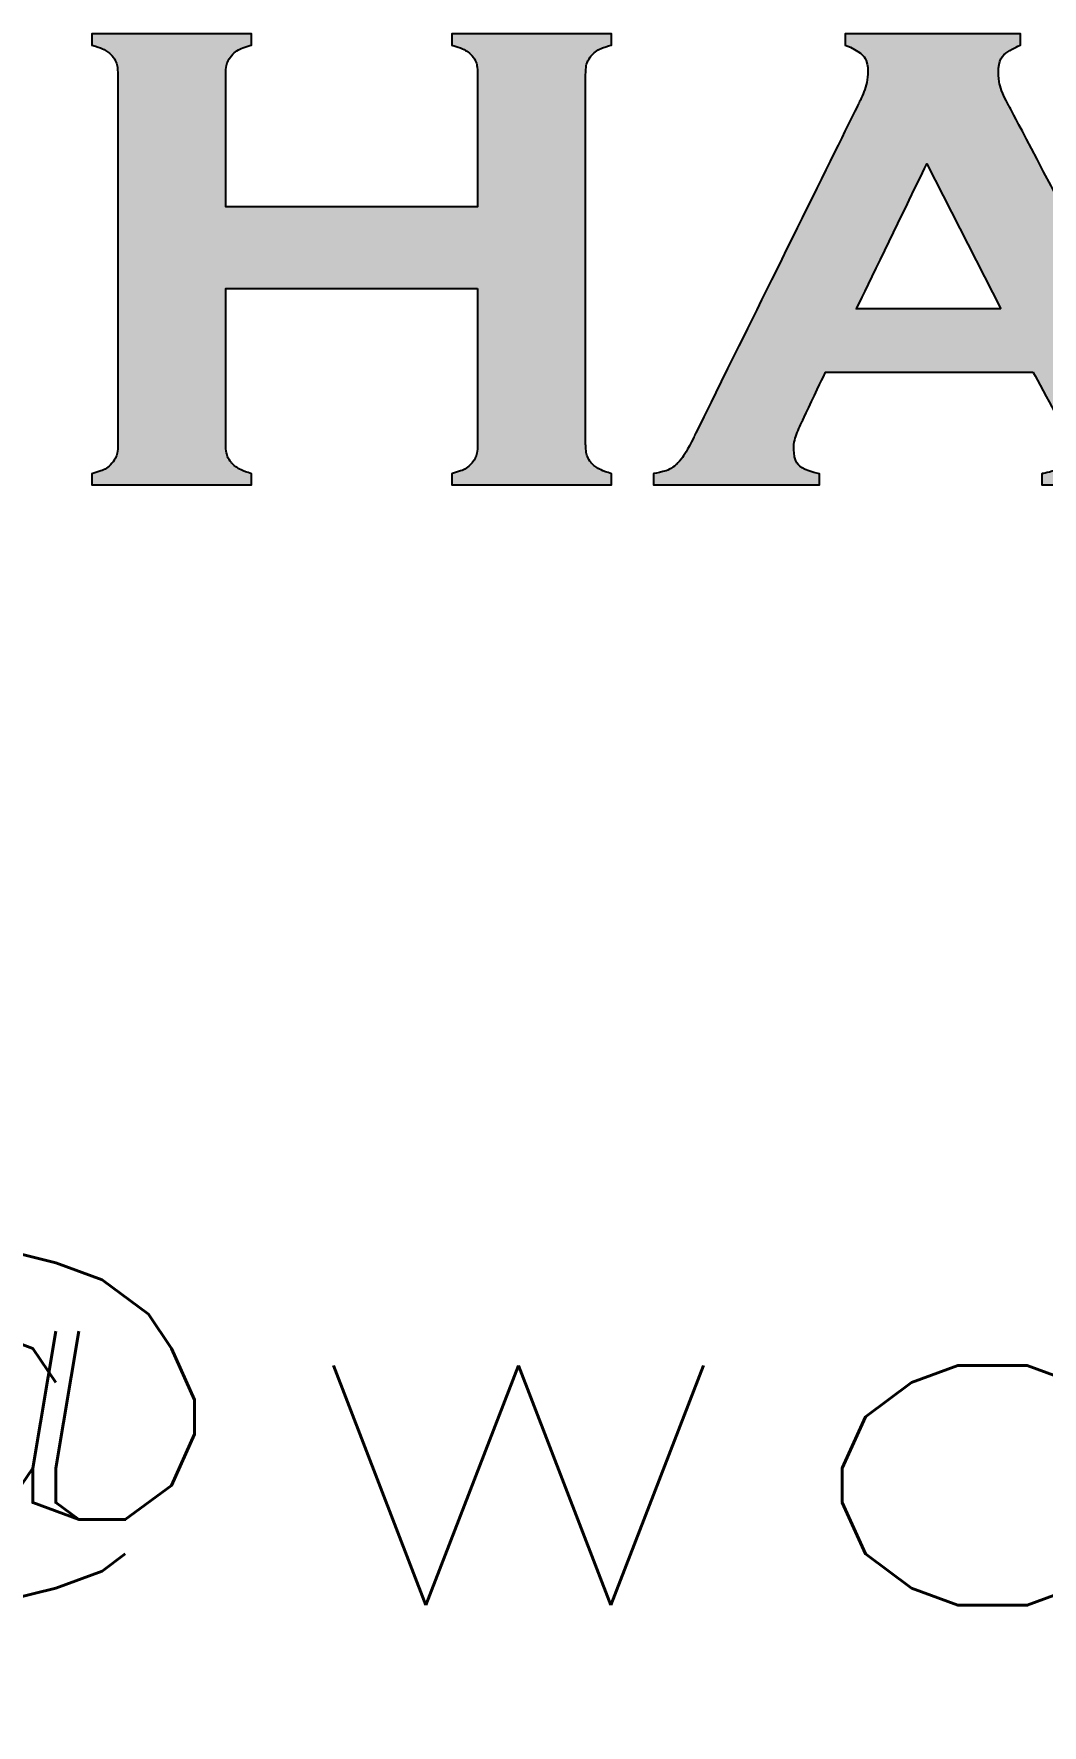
# Model space of a CAD drawing. Header units: inches. Extents: x 0 to 5940, y 0 to 4205.
# Drawn here: x 5140.17 to 5159.79, y 606.81 to 639.73 of the extents above; entities that cross this region are included whole.
import ezdxf
from ezdxf.enums import TextEntityAlignment as Align

# ---------------------------------------------------------------- set-up
doc = ezdxf.new("R2010")
doc.units = ezdxf.units.IN
doc.header["$LTSCALE"] = 50
doc.header["$MEASUREMENT"] = 0
doc.layers.add('Camada 1', color=7, linetype='Continuous')
doc.layers.add('FOLHA', color=7, linetype='Continuous')
doc.styles.add('ROMANS', font='romans.shx')

# ---------------------------------------------------------------- blocks, each defined once
blk = doc.blocks.new('Logo WA')
h = blk.add_hatch(color=256)
h.dxf.hatch_style = 1
edge = h.paths.add_edge_path()
edge.add_spline(control_points=[(-8.8552, 1.171), (-8.8552, 1.171), (-8.8552, 1.5786), (-8.8552, 1.5786), (-8.8552, 1.5786), (-8.8552, 1.5879), (-8.8531, 1.5949), (-8.849, 1.5997)], knot_values=[0.702703, 0.702703, 0.702703, 0.702703, 0.72973, 0.72973, 0.72973, 0.72973, 0.756757, 0.756757, 0.756757, 0.756757], degree=3, periodic=0)
edge.add_spline(control_points=[(-8.849, 1.5997), (-8.8447, 1.6048), (-8.8373, 1.6086), (-8.8266, 1.6116)], knot_values=[0.675676, 0.675676, 0.675676, 0.675676, 0.702703, 0.702703, 0.702703, 0.702703], degree=3, periodic=0)
edge.add_spline(control_points=[(-8.8266, 1.6116), (-8.8266, 1.6116), (-8.8266, 1.6241), (-8.8266, 1.6241), (-8.8266, 1.6241), (-8.8266, 1.6241), (-8.8266, 1.6241), (-8.8266, 1.6241)], knot_values=[0.648648, 0.648648, 0.648648, 0.648648, 0.675675, 0.675675, 0.675675, 0.675675, 0.675676, 0.675676, 0.675676, 0.675676], degree=3, periodic=0)
edge.add_spline(control_points=[(-8.8266, 1.6241), (-8.8266, 1.6241), (-9.0032, 1.6241), (-9.0032, 1.6241), (-9.0032, 1.6241), (-9.0032, 1.6241), (-9.0032, 1.6241), (-9.0032, 1.6241)], knot_values=[0.621621, 0.621621, 0.621621, 0.621621, 0.648648, 0.648648, 0.648648, 0.648648, 0.648648, 0.648648, 0.648648, 0.648648], degree=3, periodic=0)
edge.add_spline(control_points=[(-9.0032, 1.6241), (-9.0032, 1.6241), (-9.0032, 1.6116), (-9.0032, 1.6116)], knot_values=[0.594595, 0.594595, 0.594595, 0.594595, 0.621621, 0.621621, 0.621621, 0.621621], degree=3, periodic=0)
edge.add_spline(control_points=[(-9.0032, 1.6116), (-8.9922, 1.6084), (-8.9846, 1.6043), (-8.9807, 1.5996)], knot_values=[0.567568, 0.567568, 0.567568, 0.567568, 0.594595, 0.594595, 0.594595, 0.594595], degree=3, periodic=0)
edge.add_spline(control_points=[(-8.9807, 1.5996), (-8.9766, 1.5949), (-8.9746, 1.5879), (-8.9746, 1.5787)], knot_values=[0.540541, 0.540541, 0.540541, 0.540541, 0.567568, 0.567568, 0.567568, 0.567568], degree=3, periodic=0)
edge.add_spline(control_points=[(-8.9746, 1.5787), (-8.9746, 1.5787), (-8.9746, 1.4327), (-8.9746, 1.4327), (-8.9746, 1.4327), (-8.9746, 1.4327), (-8.9746, 1.4327), (-8.9746, 1.4327)], knot_values=[0.513513, 0.513513, 0.513513, 0.513513, 0.54054, 0.54054, 0.54054, 0.54054, 0.540541, 0.540541, 0.540541, 0.540541], degree=3, periodic=0)
edge.add_spline(control_points=[(-8.9746, 1.4327), (-8.9746, 1.4327), (-9.2531, 1.4327), (-9.2531, 1.4327), (-9.2531, 1.4327), (-9.2531, 1.4327), (-9.2531, 1.4327), (-9.2531, 1.4327)], knot_values=[0.486486, 0.486486, 0.486486, 0.486486, 0.513513, 0.513513, 0.513513, 0.513513, 0.513513, 0.513513, 0.513513, 0.513513], degree=3, periodic=0)
edge.add_spline(control_points=[(-9.2531, 1.4327), (-9.2531, 1.4327), (-9.2531, 1.5787), (-9.2531, 1.5787)], knot_values=[0.459459, 0.459459, 0.459459, 0.459459, 0.486486, 0.486486, 0.486486, 0.486486], degree=3, periodic=0)
edge.add_spline(control_points=[(-9.2531, 1.5787), (-9.2531, 1.5879), (-9.2509, 1.5949), (-9.2468, 1.5997)], knot_values=[0.432432, 0.432432, 0.432432, 0.432432, 0.459459, 0.459459, 0.459459, 0.459459], degree=3, periodic=0)
edge.add_spline(control_points=[(-9.2468, 1.5997), (-9.2426, 1.6048), (-9.2351, 1.6087), (-9.2245, 1.6116)], knot_values=[0.405405, 0.405405, 0.405405, 0.405405, 0.432432, 0.432432, 0.432432, 0.432432], degree=3, periodic=0)
edge.add_spline(control_points=[(-9.2245, 1.6116), (-9.2245, 1.6116), (-9.2245, 1.6241), (-9.2245, 1.6241), (-9.2245, 1.6241), (-9.2245, 1.6241), (-9.2245, 1.6241), (-9.2245, 1.6241)], knot_values=[0.378378, 0.378378, 0.378378, 0.378378, 0.405405, 0.405405, 0.405405, 0.405405, 0.405405, 0.405405, 0.405405, 0.405405], degree=3, periodic=0)
edge.add_spline(control_points=[(-9.2245, 1.6241), (-9.2245, 1.6241), (-9.401, 1.6241), (-9.401, 1.6241), (-9.401, 1.6241), (-9.401, 1.6241), (-9.401, 1.6241), (-9.401, 1.6241)], knot_values=[0.351351, 0.351351, 0.351351, 0.351351, 0.378378, 0.378378, 0.378378, 0.378378, 0.378378, 0.378378, 0.378378, 0.378378], degree=3, periodic=0)
edge.add_spline(control_points=[(-9.401, 1.6241), (-9.401, 1.6241), (-9.401, 1.6116), (-9.401, 1.6116)], knot_values=[0.324324, 0.324324, 0.324324, 0.324324, 0.351351, 0.351351, 0.351351, 0.351351], degree=3, periodic=0)
edge.add_spline(control_points=[(-9.401, 1.6116), (-9.3902, 1.6084), (-9.3829, 1.6043), (-9.3787, 1.5996)], knot_values=[0.297297, 0.297297, 0.297297, 0.297297, 0.324324, 0.324324, 0.324324, 0.324324], degree=3, periodic=0)
edge.add_spline(control_points=[(-9.3787, 1.5996), (-9.3746, 1.5949), (-9.3724, 1.5879), (-9.3724, 1.5786)], knot_values=[0.27027, 0.27027, 0.27027, 0.27027, 0.297297, 0.297297, 0.297297, 0.297297], degree=3, periodic=0)
edge.add_spline(control_points=[(-9.3724, 1.5786), (-9.3724, 1.5786), (-9.3724, 1.1705), (-9.3724, 1.1705), (-9.3724, 1.1705), (-9.3724, 1.1613), (-9.3746, 1.1541), (-9.379, 1.1491)], knot_values=[0.216216, 0.216216, 0.216216, 0.216216, 0.243243, 0.243243, 0.243243, 0.243243, 0.27027, 0.27027, 0.27027, 0.27027], degree=3, periodic=0)
edge.add_spline(control_points=[(-9.379, 1.1491), (-9.3832, 1.1441), (-9.3905, 1.1403), (-9.401, 1.1375)], knot_values=[0.189189, 0.189189, 0.189189, 0.189189, 0.216216, 0.216216, 0.216216, 0.216216], degree=3, periodic=0)
edge.add_spline(control_points=[(-9.401, 1.1375), (-9.401, 1.1375), (-9.401, 1.1251), (-9.401, 1.1251), (-9.401, 1.1251), (-9.401, 1.1251), (-9.401, 1.1251), (-9.401, 1.1251)], knot_values=[0.162162, 0.162162, 0.162162, 0.162162, 0.189189, 0.189189, 0.189189, 0.189189, 0.189189, 0.189189, 0.189189, 0.189189], degree=3, periodic=0)
edge.add_spline(control_points=[(-9.401, 1.1251), (-9.401, 1.1251), (-9.2245, 1.1251), (-9.2245, 1.1251), (-9.2245, 1.1251), (-9.2245, 1.1251), (-9.2245, 1.1251), (-9.2245, 1.1251)], knot_values=[0.135135, 0.135135, 0.135135, 0.135135, 0.162162, 0.162162, 0.162162, 0.162162, 0.162162, 0.162162, 0.162162, 0.162162], degree=3, periodic=0)
edge.add_spline(control_points=[(-9.2245, 1.1251), (-9.2245, 1.1251), (-9.2245, 1.1375), (-9.2245, 1.1375)], knot_values=[0.108108, 0.108108, 0.108108, 0.108108, 0.135135, 0.135135, 0.135135, 0.135135], degree=3, periodic=0)
edge.add_spline(control_points=[(-9.2245, 1.1375), (-9.2351, 1.1407), (-9.2426, 1.1448), (-9.2468, 1.1497)], knot_values=[0.081081, 0.081081, 0.081081, 0.081081, 0.108108, 0.108108, 0.108108, 0.108108], degree=3, periodic=0)
edge.add_spline(control_points=[(-9.2468, 1.1497), (-9.2509, 1.1547), (-9.2531, 1.1617), (-9.2531, 1.1709)], knot_values=[0.054054, 0.054054, 0.054054, 0.054054, 0.081081, 0.081081, 0.081081, 0.081081], degree=3, periodic=0)
edge.add_spline(control_points=[(-9.2531, 1.1709), (-9.2531, 1.1709), (-9.2531, 1.3423), (-9.2531, 1.3423), (-9.2531, 1.3423), (-9.2531, 1.3423), (-9.2531, 1.3423), (-9.2531, 1.3423)], knot_values=[0.027027, 0.027027, 0.027027, 0.027027, 0.054054, 0.054054, 0.054054, 0.054054, 0.054054, 0.054054, 0.054054, 0.054054], degree=3, periodic=0)
edge.add_spline(control_points=[(-9.2531, 1.3423), (-9.2531, 1.3423), (-8.9746, 1.3423), (-8.9746, 1.3423)], knot_values=[0, 0, 0, 0, 0.027027, 0.027027, 0.027027, 0.027027], degree=3, periodic=0)
edge.add_spline(control_points=[(-8.9746, 1.3423), (-8.9746, 1.3423), (-8.9746, 1.3423), (-8.9746, 1.3423), (-8.9746, 1.3423), (-8.9746, 1.1705), (-8.9746, 1.1705)], knot_values=[0.945946, 0.945946, 0.945946, 0.945946, 0.945946, 0.945946, 0.945946, 1, 1, 1, 1], degree=3, periodic=0)
edge.add_spline(control_points=[(-8.9746, 1.1705), (-8.9746, 1.1613), (-8.9767, 1.1541), (-8.9811, 1.1491)], knot_values=[0.918919, 0.918919, 0.918919, 0.918919, 0.945946, 0.945946, 0.945946, 0.945946], degree=3, periodic=0)
edge.add_spline(control_points=[(-8.9811, 1.1491), (-8.9854, 1.1441), (-8.9927, 1.1403), (-9.0032, 1.1375)], knot_values=[0.891892, 0.891892, 0.891892, 0.891892, 0.918919, 0.918919, 0.918919, 0.918919], degree=3, periodic=0)
edge.add_spline(control_points=[(-9.0032, 1.1375), (-9.0032, 1.1375), (-9.0032, 1.1251), (-9.0032, 1.1251), (-9.0032, 1.1251), (-9.0032, 1.1251), (-9.0032, 1.1251), (-9.0032, 1.1251)], knot_values=[0.864865, 0.864865, 0.864865, 0.864865, 0.891892, 0.891892, 0.891892, 0.891892, 0.891892, 0.891892, 0.891892, 0.891892], degree=3, periodic=0)
edge.add_spline(control_points=[(-9.0032, 1.1251), (-9.0032, 1.1251), (-8.8266, 1.1251), (-8.8266, 1.1251), (-8.8266, 1.1251), (-8.8266, 1.1251), (-8.8266, 1.1251), (-8.8266, 1.1251)], knot_values=[0.837838, 0.837838, 0.837838, 0.837838, 0.864864, 0.864864, 0.864864, 0.864864, 0.864865, 0.864865, 0.864865, 0.864865], degree=3, periodic=0)
edge.add_spline(control_points=[(-8.8266, 1.1251), (-8.8266, 1.1251), (-8.8266, 1.1375), (-8.8266, 1.1375)], knot_values=[0.810811, 0.810811, 0.810811, 0.810811, 0.837838, 0.837838, 0.837838, 0.837838], degree=3, periodic=0)
edge.add_spline(control_points=[(-8.8266, 1.1375), (-8.8373, 1.1407), (-8.8447, 1.1448), (-8.849, 1.1497)], knot_values=[0.783784, 0.783784, 0.783784, 0.783784, 0.810811, 0.810811, 0.810811, 0.810811], degree=3, periodic=0)
edge.add_spline(control_points=[(-8.849, 1.1497), (-8.8531, 1.1547), (-8.8552, 1.1617), (-8.8552, 1.171)], knot_values=[0.756757, 0.756757, 0.756757, 0.756757, 0.783784, 0.783784, 0.783784, 0.783784], degree=3, periodic=0)
h = blk.add_hatch(color=256)
h.dxf.hatch_style = 1
edge = h.paths.add_edge_path()
edge.add_spline(control_points=[(-8.1988, 1.1874), (-8.1988, 1.1874), (-8.3877, 1.5453), (-8.3877, 1.5453), (-8.3877, 1.5453), (-8.3951, 1.5594), (-8.3988, 1.5714), (-8.3988, 1.5813)], knot_values=[0.592593, 0.592593, 0.592593, 0.592593, 0.62963, 0.62963, 0.62963, 0.62963, 0.666667, 0.666667, 0.666667, 0.666667], degree=3, periodic=0)
edge.add_spline(control_points=[(-8.3988, 1.5813), (-8.3988, 1.595), (-8.3906, 1.6051), (-8.3743, 1.6116)], knot_values=[0.555556, 0.555556, 0.555556, 0.555556, 0.592593, 0.592593, 0.592593, 0.592593], degree=3, periodic=0)
edge.add_spline(control_points=[(-8.3743, 1.6116), (-8.3743, 1.6116), (-8.3743, 1.6241), (-8.3743, 1.6241), (-8.3743, 1.6241), (-8.3743, 1.6241), (-8.3743, 1.6241), (-8.3743, 1.6241)], knot_values=[0.518518, 0.518518, 0.518518, 0.518518, 0.555555, 0.555555, 0.555555, 0.555555, 0.555556, 0.555556, 0.555556, 0.555556], degree=3, periodic=0)
edge.add_spline(control_points=[(-8.3743, 1.6241), (-8.3743, 1.6241), (-8.5681, 1.6241), (-8.5681, 1.6241), (-8.5681, 1.6241), (-8.5681, 1.6241), (-8.5681, 1.6241), (-8.5681, 1.6241)], knot_values=[0.481481, 0.481481, 0.481481, 0.481481, 0.518518, 0.518518, 0.518518, 0.518518, 0.518518, 0.518518, 0.518518, 0.518518], degree=3, periodic=0)
edge.add_spline(control_points=[(-8.5681, 1.6241), (-8.5681, 1.6241), (-8.5681, 1.6116), (-8.5681, 1.6116)], knot_values=[0.444444, 0.444444, 0.444444, 0.444444, 0.481481, 0.481481, 0.481481, 0.481481], degree=3, periodic=0)
edge.add_spline(control_points=[(-8.5681, 1.6116), (-8.5515, 1.6048), (-8.5431, 1.5953), (-8.5431, 1.5832)], knot_values=[0.407407, 0.407407, 0.407407, 0.407407, 0.444444, 0.444444, 0.444444, 0.444444], degree=3, periodic=0)
edge.add_spline(control_points=[(-8.5431, 1.5832), (-8.5431, 1.5727), (-8.5466, 1.5605), (-8.5535, 1.5465)], knot_values=[0.37037, 0.37037, 0.37037, 0.37037, 0.407407, 0.407407, 0.407407, 0.407407], degree=3, periodic=0)
edge.add_spline(control_points=[(-8.5535, 1.5465), (-8.5535, 1.5465), (-8.7357, 1.1777), (-8.7357, 1.1777), (-8.7357, 1.1777), (-8.7431, 1.1628), (-8.7495, 1.1529), (-8.755, 1.1477)], knot_values=[0.296296, 0.296296, 0.296296, 0.296296, 0.333333, 0.333333, 0.333333, 0.333333, 0.37037, 0.37037, 0.37037, 0.37037], degree=3, periodic=0)
edge.add_spline(control_points=[(-8.755, 1.1477), (-8.7606, 1.1427), (-8.769, 1.1394), (-8.7802, 1.1375)], knot_values=[0.259259, 0.259259, 0.259259, 0.259259, 0.296296, 0.296296, 0.296296, 0.296296], degree=3, periodic=0)
edge.add_spline(control_points=[(-8.7802, 1.1375), (-8.7802, 1.1375), (-8.7802, 1.1251), (-8.7802, 1.1251), (-8.7802, 1.1251), (-8.7802, 1.1251), (-8.7802, 1.1251), (-8.7802, 1.1251)], knot_values=[0.222222, 0.222222, 0.222222, 0.222222, 0.259259, 0.259259, 0.259259, 0.259259, 0.259259, 0.259259, 0.259259, 0.259259], degree=3, periodic=0)
edge.add_spline(control_points=[(-8.7802, 1.1251), (-8.7802, 1.1251), (-8.5965, 1.1251), (-8.5965, 1.1251), (-8.5965, 1.1251), (-8.5965, 1.1251), (-8.5965, 1.1251), (-8.5965, 1.1251)], knot_values=[0.185185, 0.185185, 0.185185, 0.185185, 0.222221, 0.222221, 0.222221, 0.222221, 0.222222, 0.222222, 0.222222, 0.222222], degree=3, periodic=0)
edge.add_spline(control_points=[(-8.5965, 1.1251), (-8.5965, 1.1251), (-8.5965, 1.1375), (-8.5965, 1.1375)], knot_values=[0.148148, 0.148148, 0.148148, 0.148148, 0.185185, 0.185185, 0.185185, 0.185185], degree=3, periodic=0)
edge.add_spline(control_points=[(-8.5965, 1.1375), (-8.6157, 1.1413), (-8.6251, 1.1505), (-8.6251, 1.1648)], knot_values=[0.111111, 0.111111, 0.111111, 0.111111, 0.148148, 0.148148, 0.148148, 0.148148], degree=3, periodic=0)
edge.add_spline(control_points=[(-8.6251, 1.1648), (-8.6251, 1.1721), (-8.622, 1.1824), (-8.6158, 1.1955)], knot_values=[0.074074, 0.074074, 0.074074, 0.074074, 0.111111, 0.111111, 0.111111, 0.111111], degree=3, periodic=0)
edge.add_spline(control_points=[(-8.6158, 1.1955), (-8.6158, 1.1955), (-8.59, 1.2498), (-8.59, 1.2498), (-8.59, 1.2498), (-8.59, 1.2498), (-8.59, 1.2498), (-8.59, 1.2498)], knot_values=[0.037037, 0.037037, 0.037037, 0.037037, 0.074074, 0.074074, 0.074074, 0.074074, 0.074074, 0.074074, 0.074074, 0.074074], degree=3, periodic=0)
edge.add_spline(control_points=[(-8.59, 1.2498), (-8.59, 1.2498), (-8.3605, 1.2498), (-8.3605, 1.2498)], knot_values=[0, 0, 0, 0, 0.037037, 0.037037, 0.037037, 0.037037], degree=3, periodic=0)
edge.add_spline(control_points=[(-8.3605, 1.2498), (-8.3605, 1.2498), (-8.3605, 1.2498), (-8.3605, 1.2498), (-8.3605, 1.2498), (-8.3329, 1.1988), (-8.3329, 1.1988)], knot_values=[0.925926, 0.925926, 0.925926, 0.925926, 0.925926, 0.925926, 0.925926, 1, 1, 1, 1], degree=3, periodic=0)
edge.add_spline(control_points=[(-8.3329, 1.1988), (-8.3255, 1.1851), (-8.3218, 1.1737), (-8.3218, 1.1646)], knot_values=[0.888889, 0.888889, 0.888889, 0.888889, 0.925926, 0.925926, 0.925926, 0.925926], degree=3, periodic=0)
edge.add_spline(control_points=[(-8.3218, 1.1646), (-8.3218, 1.1499), (-8.3314, 1.1407), (-8.3507, 1.1375)], knot_values=[0.851852, 0.851852, 0.851852, 0.851852, 0.888889, 0.888889, 0.888889, 0.888889], degree=3, periodic=0)
edge.add_spline(control_points=[(-8.3507, 1.1375), (-8.3507, 1.1375), (-8.3507, 1.1251), (-8.3507, 1.1251), (-8.3507, 1.1251), (-8.3507, 1.1251), (-8.3507, 1.1251), (-8.3507, 1.1251)], knot_values=[0.814814, 0.814814, 0.814814, 0.814814, 0.851851, 0.851851, 0.851851, 0.851851, 0.851852, 0.851852, 0.851852, 0.851852], degree=3, periodic=0)
edge.add_spline(control_points=[(-8.3507, 1.1251), (-8.3507, 1.1251), (-8.1471, 1.1251), (-8.1471, 1.1251), (-8.1471, 1.1251), (-8.1471, 1.1251), (-8.1471, 1.1251), (-8.1471, 1.1251)], knot_values=[0.777777, 0.777777, 0.777777, 0.777777, 0.814814, 0.814814, 0.814814, 0.814814, 0.814814, 0.814814, 0.814814, 0.814814], degree=3, periodic=0)
edge.add_spline(control_points=[(-8.1471, 1.1251), (-8.1471, 1.1251), (-8.1471, 1.1375), (-8.1471, 1.1375)], knot_values=[0.740741, 0.740741, 0.740741, 0.740741, 0.777777, 0.777777, 0.777777, 0.777777], degree=3, periodic=0)
edge.add_spline(control_points=[(-8.1471, 1.1375), (-8.1592, 1.1398), (-8.1684, 1.1439), (-8.1743, 1.1497)], knot_values=[0.703704, 0.703704, 0.703704, 0.703704, 0.740741, 0.740741, 0.740741, 0.740741], degree=3, periodic=0)
edge.add_spline(control_points=[(-8.1743, 1.1497), (-8.1802, 1.1555), (-8.1883, 1.168), (-8.1988, 1.1874)], knot_values=[0.666667, 0.666667, 0.666667, 0.666667, 0.703704, 0.703704, 0.703704, 0.703704], degree=3, periodic=0)
edge = h.paths.add_edge_path(flags=16)
edge.add_spline(control_points=[(-8.5559, 1.3197), (-8.5559, 1.3197), (-8.478, 1.4802), (-8.478, 1.4802), (-8.478, 1.4802), (-8.478, 1.4802), (-8.3963, 1.3197), (-8.3963, 1.3197)], knot_values=[0, 0, 0, 0, 0.249999, 0.249999, 0.249999, 0.249999, 0.499999, 0.499999, 0.499999, 0.499999], degree=3, periodic=0)
edge.add_spline(control_points=[(-8.3963, 1.3197), (-8.3963, 1.3197), (-8.5559, 1.3197), (-8.5559, 1.3197), (-8.5559, 1.3197), (-8.5559, 1.3197), (-8.5559, 1.3197), (-8.5559, 1.3197)], knot_values=[0.499999, 0.499999, 0.499999, 0.499999, 0.999999, 0.999999, 0.999999, 0.999999, 1, 1, 1, 1], degree=3, periodic=0)
at = {"layer": 'Camada 1', "color": 250}
for points, knots in [([(-8.9746, 1.3423), (-8.9746, 1.3423), (-9.2531, 1.3423), (-9.2531, 1.3423), (-9.2531, 1.3423), (-9.2531, 1.3423), (-9.2531, 1.1709), (-9.2531, 1.1709), (-9.2531, 1.1709), (-9.2531, 1.1617), (-9.2509, 1.1547), (-9.2468, 1.1497), (-9.2468, 1.1497), (-9.2426, 1.1448), (-9.2351, 1.1407), (-9.2245, 1.1375), (-9.2245, 1.1375), (-9.2245, 1.1375), (-9.2245, 1.1251), (-9.2245, 1.1251), (-9.2245, 1.1251), (-9.2245, 1.1251), (-9.401, 1.1251), (-9.401, 1.1251), (-9.401, 1.1251), (-9.401, 1.1251), (-9.401, 1.1375), (-9.401, 1.1375), (-9.401, 1.1375), (-9.3905, 1.1403), (-9.3832, 1.1441), (-9.379, 1.1491), (-9.379, 1.1491), (-9.3746, 1.1541), (-9.3724, 1.1613), (-9.3724, 1.1705), (-9.3724, 1.1705), (-9.3724, 1.1705), (-9.3724, 1.5786), (-9.3724, 1.5786), (-9.3724, 1.5786), (-9.3724, 1.5879), (-9.3746, 1.5949), (-9.3787, 1.5996), (-9.3787, 1.5996), (-9.3829, 1.6043), (-9.3902, 1.6084), (-9.401, 1.6116), (-9.401, 1.6116), (-9.401, 1.6116), (-9.401, 1.6241), (-9.401, 1.6241), (-9.401, 1.6241), (-9.401, 1.6241), (-9.2245, 1.6241), (-9.2245, 1.6241), (-9.2245, 1.6241), (-9.2245, 1.6241), (-9.2245, 1.6116), (-9.2245, 1.6116), (-9.2245, 1.6116), (-9.2351, 1.6087), (-9.2426, 1.6048), (-9.2468, 1.5997), (-9.2468, 1.5997), (-9.2509, 1.5949), (-9.2531, 1.5879), (-9.2531, 1.5787), (-9.2531, 1.5787), (-9.2531, 1.5787), (-9.2531, 1.4327), (-9.2531, 1.4327), (-9.2531, 1.4327), (-9.2531, 1.4327), (-8.9746, 1.4327), (-8.9746, 1.4327), (-8.9746, 1.4327), (-8.9746, 1.4327), (-8.9746, 1.5787), (-8.9746, 1.5787), (-8.9746, 1.5787), (-8.9746, 1.5879), (-8.9766, 1.5949), (-8.9807, 1.5996), (-8.9807, 1.5996), (-8.9846, 1.6043), (-8.9922, 1.6084), (-9.0032, 1.6116), (-9.0032, 1.6116), (-9.0032, 1.6116), (-9.0032, 1.6241), (-9.0032, 1.6241), (-9.0032, 1.6241), (-9.0032, 1.6241), (-8.8266, 1.6241), (-8.8266, 1.6241), (-8.8266, 1.6241), (-8.8266, 1.6241), (-8.8266, 1.6116), (-8.8266, 1.6116), (-8.8266, 1.6116), (-8.8373, 1.6086), (-8.8447, 1.6048), (-8.849, 1.5997), (-8.849, 1.5997), (-8.8531, 1.5949), (-8.8552, 1.5879), (-8.8552, 1.5786), (-8.8552, 1.5786), (-8.8552, 1.5786), (-8.8552, 1.171), (-8.8552, 1.171), (-8.8552, 1.171), (-8.8552, 1.1617), (-8.8531, 1.1547), (-8.849, 1.1497), (-8.849, 1.1497), (-8.8447, 1.1448), (-8.8373, 1.1407), (-8.8266, 1.1375), (-8.8266, 1.1375), (-8.8266, 1.1375), (-8.8266, 1.1251), (-8.8266, 1.1251), (-8.8266, 1.1251), (-8.8266, 1.1251), (-9.0032, 1.1251), (-9.0032, 1.1251), (-9.0032, 1.1251), (-9.0032, 1.1251), (-9.0032, 1.1375), (-9.0032, 1.1375), (-9.0032, 1.1375), (-8.9927, 1.1403), (-8.9854, 1.1441), (-8.9811, 1.1491), (-8.9811, 1.1491), (-8.9767, 1.1541), (-8.9746, 1.1613), (-8.9746, 1.1705), (-8.9746, 1.1705), (-8.9746, 1.1705), (-8.9746, 1.3423), (-8.9746, 1.3423)], [0, 0, 0, 0, 0.027027, 0.027027, 0.027027, 0.040541, 0.054054, 0.054054, 0.054054, 0.067568, 0.081081, 0.081081, 0.081081, 0.094595, 0.108108, 0.108108, 0.108108, 0.121622, 0.135135, 0.135135, 0.135135, 0.148649, 0.162162, 0.162162, 0.162162, 0.175676, 0.189189, 0.189189, 0.189189, 0.202703, 0.216216, 0.216216, 0.216216, 0.22973, 0.243243, 0.243243, 0.243243, 0.256757, 0.27027, 0.27027, 0.27027, 0.283784, 0.297297, 0.297297, 0.297297, 0.310811, 0.324324, 0.324324, 0.324324, 0.337838, 0.351351, 0.351351, 0.351351, 0.364865, 0.378378, 0.378378, 0.378378, 0.391892, 0.405405, 0.405405, 0.405405, 0.418919, 0.432432, 0.432432, 0.432432, 0.445946, 0.459459, 0.459459, 0.459459, 0.472973, 0.486486, 0.486486, 0.486486, 0.5, 0.513514, 0.513514, 0.513514, 0.527027, 0.540541, 0.540541, 0.540541, 0.554054, 0.567568, 0.567568, 0.567568, 0.581081, 0.594595, 0.594595, 0.594595, 0.608108, 0.621622, 0.621622, 0.621622, 0.635135, 0.648649, 0.648649, 0.648649, 0.662162, 0.675676, 0.675676, 0.675676, 0.689189, 0.702703, 0.702703, 0.702703, 0.716216, 0.72973, 0.72973, 0.72973, 0.743243, 0.756757, 0.756757, 0.756757, 0.77027, 0.783784, 0.783784, 0.783784, 0.797297, 0.810811, 0.810811, 0.810811, 0.824324, 0.837838, 0.837838, 0.837838, 0.851351, 0.864865, 0.864865, 0.864865, 0.878378, 0.891892, 0.891892, 0.891892, 0.905405, 0.918919, 0.918919, 0.918919, 0.932432, 0.945946, 0.945946, 0.945946, 0.972973, 1, 1, 1, 1]), ([(-8.3605, 1.2498), (-8.3605, 1.2498), (-8.59, 1.2498), (-8.59, 1.2498), (-8.59, 1.2498), (-8.59, 1.2498), (-8.6158, 1.1955), (-8.6158, 1.1955), (-8.6158, 1.1955), (-8.622, 1.1824), (-8.6251, 1.1721), (-8.6251, 1.1648), (-8.6251, 1.1648), (-8.6251, 1.1505), (-8.6157, 1.1413), (-8.5965, 1.1375), (-8.5965, 1.1375), (-8.5965, 1.1375), (-8.5965, 1.1251), (-8.5965, 1.1251), (-8.5965, 1.1251), (-8.5965, 1.1251), (-8.7802, 1.1251), (-8.7802, 1.1251), (-8.7802, 1.1251), (-8.7802, 1.1251), (-8.7802, 1.1375), (-8.7802, 1.1375), (-8.7802, 1.1375), (-8.769, 1.1394), (-8.7606, 1.1427), (-8.755, 1.1477), (-8.755, 1.1477), (-8.7495, 1.1529), (-8.7431, 1.1628), (-8.7357, 1.1777), (-8.7357, 1.1777), (-8.7357, 1.1777), (-8.5535, 1.5465), (-8.5535, 1.5465), (-8.5535, 1.5465), (-8.5466, 1.5605), (-8.5431, 1.5727), (-8.5431, 1.5832), (-8.5431, 1.5832), (-8.5431, 1.5953), (-8.5515, 1.6048), (-8.5681, 1.6116), (-8.5681, 1.6116), (-8.5681, 1.6116), (-8.5681, 1.6241), (-8.5681, 1.6241), (-8.5681, 1.6241), (-8.5681, 1.6241), (-8.3743, 1.6241), (-8.3743, 1.6241), (-8.3743, 1.6241), (-8.3743, 1.6241), (-8.3743, 1.6116), (-8.3743, 1.6116), (-8.3743, 1.6116), (-8.3906, 1.6051), (-8.3988, 1.595), (-8.3988, 1.5813), (-8.3988, 1.5813), (-8.3988, 1.5714), (-8.3951, 1.5594), (-8.3877, 1.5453), (-8.3877, 1.5453), (-8.3877, 1.5453), (-8.1988, 1.1874), (-8.1988, 1.1874), (-8.1988, 1.1874), (-8.1883, 1.168), (-8.1802, 1.1555), (-8.1743, 1.1497), (-8.1743, 1.1497), (-8.1684, 1.1439), (-8.1592, 1.1398), (-8.1471, 1.1375), (-8.1471, 1.1375), (-8.1471, 1.1375), (-8.1471, 1.1251), (-8.1471, 1.1251), (-8.1471, 1.1251), (-8.1471, 1.1251), (-8.3507, 1.1251), (-8.3507, 1.1251), (-8.3507, 1.1251), (-8.3507, 1.1251), (-8.3507, 1.1375), (-8.3507, 1.1375), (-8.3507, 1.1375), (-8.3314, 1.1407), (-8.3218, 1.1499), (-8.3218, 1.1646), (-8.3218, 1.1646), (-8.3218, 1.1737), (-8.3255, 1.1851), (-8.3329, 1.1988), (-8.3329, 1.1988), (-8.3329, 1.1988), (-8.3605, 1.2498), (-8.3605, 1.2498)], [0, 0, 0, 0, 0.037037, 0.037037, 0.037037, 0.055556, 0.074074, 0.074074, 0.074074, 0.092593, 0.111111, 0.111111, 0.111111, 0.12963, 0.148148, 0.148148, 0.148148, 0.166667, 0.185185, 0.185185, 0.185185, 0.203704, 0.222222, 0.222222, 0.222222, 0.240741, 0.259259, 0.259259, 0.259259, 0.277778, 0.296296, 0.296296, 0.296296, 0.314815, 0.333333, 0.333333, 0.333333, 0.351852, 0.37037, 0.37037, 0.37037, 0.388889, 0.407407, 0.407407, 0.407407, 0.425926, 0.444444, 0.444444, 0.444444, 0.462963, 0.481481, 0.481481, 0.481481, 0.5, 0.518519, 0.518519, 0.518519, 0.537037, 0.555556, 0.555556, 0.555556, 0.574074, 0.592593, 0.592593, 0.592593, 0.611111, 0.62963, 0.62963, 0.62963, 0.648148, 0.666667, 0.666667, 0.666667, 0.685185, 0.703704, 0.703704, 0.703704, 0.722222, 0.740741, 0.740741, 0.740741, 0.759259, 0.777778, 0.777778, 0.777778, 0.796296, 0.814815, 0.814815, 0.814815, 0.833333, 0.851852, 0.851852, 0.851852, 0.87037, 0.888889, 0.888889, 0.888889, 0.907407, 0.925926, 0.925926, 0.925926, 0.962963, 1, 1, 1, 1]), ([(-8.3963, 1.3197), (-8.3963, 1.3197), (-8.478, 1.4802), (-8.478, 1.4802), (-8.478, 1.4802), (-8.478, 1.4802), (-8.5559, 1.3197), (-8.5559, 1.3197), (-8.5559, 1.3197), (-8.5559, 1.3197), (-8.3963, 1.3197), (-8.3963, 1.3197)], [0, 0, 0, 0, 0.25, 0.25, 0.25, 0.375, 0.5, 0.5, 0.5, 0.75, 1, 1, 1, 1])]:
    blk.add_open_spline(points, degree=3, knots=knots, dxfattribs=at)

msp = doc.modelspace()

# ---------------------------------------------------------------- block references
at = {"layer": 'FOLHA', "xscale": 17.59678937699442, "yscale": 17.59678937699442, "zscale": 17.59678937699442}
msp.add_blockref('Logo WA', (5306.728, 611.152), dxfattribs=at)

# ---------------------------------------------------------------- texts
at = {"layer": 'FOLHA', "color": 3, "style": 'ROMANS', "width": 1.5}
msp.add_text('projeto@waengenharia.com.br', height=7, dxfattribs=at).set_placement((5293.597, 609.142), align=Align.RIGHT)

doc.saveas('drawing.dxf')
